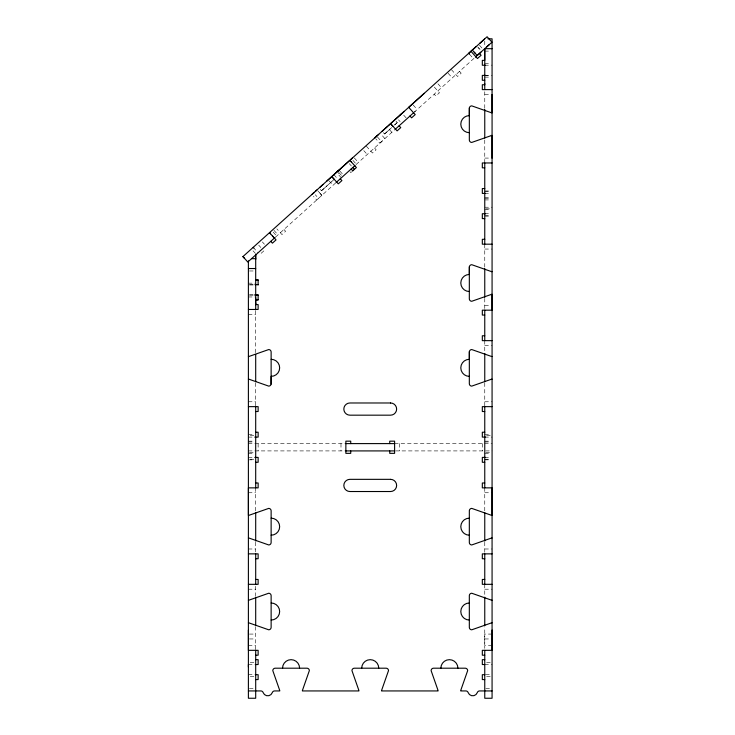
<?xml version="1.0" encoding="UTF-8"?>
<svg xmlns="http://www.w3.org/2000/svg" width="735" height="735" viewBox="0 0 735 735"><rect width="100%" height="100%" fill="white"/><g stroke="black" fill="none" stroke-linecap="round" stroke-linejoin="round"><path stroke-width="0.55" stroke-dasharray="3.67 2.76" d="M484.76 162.959L484.76 139.209M484.76 108.247L484.76 89.615M321.82 195.4L317.621 190.742M320.295 189.4L321.517 190.751L322.224 190.117M383.339 132.622L384.57 133.981L385.278 133.347M396.018 121.211L397.24 122.57L396.211 123.498M381.575 141.589L379.802 143.196L375.695 138.695M321.517 190.751L334.186 179.34M384.57 133.981L391.737 127.523M394.373 125.152L395.825 123.848M322.546 189.823L323.859 188.647M324.383 188.169L331.32 181.922M387.437 131.4L391.829 127.44M394.704 124.849L397.24 122.57M275.597 237.019L335.748 182.859M356.043 164.585L394.401 130.049M413.97 112.427L474.939 57.523M321.875 195.354L320.258 193.525M381.042 142.075L382.319 140.927M414.494 111.95L415.404 111.132M263.856 250.874L260.236 254.126L259.822 253.676M351.688 171.788L350.779 172.606L349.961 171.696M385.599 133.053L386.913 131.868M318.531 198.358L316.748 199.966L313.459 196.374M384.874 138.63L381.685 134.937M484.76 51.119L491.026 51.119M484.76 63.311L490.245 63.311M484.76 65.24L492.073 65.139M484.76 75.292L492.073 75.292M484.76 75.402L490.989 75.393M484.76 77.12L490.245 77.12M484.76 94.484L492.073 94.484M484.76 158.08L492.073 158.08M484.76 190.981L491.026 190.981M484.76 191.587L490.245 191.587M484.76 193.415L491.099 193.415M484.76 197.476L491.026 197.476M484.76 198.294L491.026 198.294M484.76 199.92L491.026 199.92M484.76 207.224L492.073 207.224M485.807 208.85L491.026 208.85M484.76 209.659L491.026 209.659M484.76 213.729L491.099 213.729M484.76 215.548L490.245 215.548M484.76 216.163L491.026 216.163M484.76 249.055L492.073 249.055M249.431 270.976L255.697 270.976M248.393 283.159L255.697 283.159M249.468 284.656L254.889 284.656M249.468 284.987L254.889 284.987M249.468 294.808L254.889 294.808M249.468 295.139L254.889 295.139M248.393 296.968L255.697 296.968M484.76 305.31L491.026 305.31M248.393 314.341L255.697 314.341M484.76 345.514L492.073 345.514M248.393 401.769L255.697 401.769M484.76 401.769L492.073 401.769M248.393 434.661L254.659 434.661M484.76 434.661L491.026 434.661M250.212 435.276L253.869 435.276M486.588 435.276L490.245 435.276M248.393 437.104L255.697 437.104M484.76 437.104L492.073 437.104M248.393 441.165L254.659 441.165M484.76 441.165L491.026 441.165M248.393 441.974L254.659 441.974M484.76 441.974L491.026 441.974M248.384 443.6L345.863 443.6M394.603 443.6L492.073 443.6M248.384 450.913L344.89 450.913M395.577 450.913L492.073 450.913M249.431 452.539L254.659 452.539M485.807 452.539L491.026 452.539M248.393 453.348L254.659 453.348M484.76 453.348L491.026 453.348M248.393 457.409L254.889 457.409M484.76 457.409L491.099 457.409M250.212 459.237L253.869 459.237M484.76 459.237L490.245 459.237M248.393 459.844L254.659 459.844M484.76 459.844L491.026 459.844M248.393 492.744L255.697 492.744M484.76 492.744L492.073 492.744M248.393 548.99L255.697 548.99M484.76 548.99L492.073 548.99M248.393 589.204L255.697 589.204M484.76 589.204L492.073 589.204M249.431 634.075L255.697 634.075M492.073 634.075L484.76 634.075L484.76 648.38M249.431 638.954L255.697 638.954M484.76 638.954L492.073 638.954M248.393 645.449L255.697 645.449M492.073 645.449L484.76 645.449L484.76 626.615M250.222 662.713L255.697 662.713M486.588 662.713L490.245 662.713M248.393 664.541L254.889 664.541M484.76 664.541L492.073 664.541M248.393 674.693L254.889 674.693M485.679 674.693L492.073 674.693M250.222 676.522L255.697 676.522M486.588 676.522L490.245 676.522M249.431 688.502L255.697 688.502M485.807 688.502L492.073 688.502M479.45 45.267L482.711 48.887M477.64 46.893L480.901 50.522M478.457 47.803L479.275 48.703M469.49 54.234L473.57 58.763M459.55 71.387L461.176 73.197L457.556 76.458L451.033 69.219M448.111 73.252L452.301 77.91M437.941 83.818L441.432 87.695M434.321 87.079L439.447 92.766L435.827 96.028L434.192 94.218M413.134 104.976L417.214 109.506M403.671 115.138L406.115 117.857M398.499 119.805L400.125 121.615M391.856 132.337L388.594 128.708M377.505 137.059L379.949 139.779M374.501 147.965L376.127 149.775L372.507 153.036L365.984 145.787M363.761 150.601L367.261 154.488M354.307 157.942L358.386 162.472M352.901 160.386L356.392 164.273M349.272 163.648L351.376 165.981M339.8 171.007L343.061 174.627M338.936 172.606L342.602 176.685M337.99 172.633L338.807 173.543M338.881 175.114L341.334 177.833M333.883 174.691L337.154 178.32M328.958 180.773L333.029 185.303M317.814 190.806L319.449 192.616M315.269 194.738L316.895 196.548M283.958 229.495L285.584 231.304L281.964 234.566L276.838 228.87M273.925 230.321L278.005 234.851M273.218 232.131L276.709 236.018M262.349 241.916L264.444 244.25M258.729 245.178L260.824 247.502M253.198 247.346L258.095 252.776M253.024 250.782L255.468 253.501M484.76 41.05L484.76 45.524M484.76 244.185L484.76 267.43M484.76 298.419L484.76 310.179M484.76 340.645L484.76 352.322M484.76 382.935L484.76 406.639M484.76 487.865L484.76 511.578M484.76 542.191L484.76 553.868M484.76 584.325L484.76 596.002M482.325 443.6L482.325 450.913M399.472 443.6L399.472 450.913M340.985 443.6L340.985 450.913M258.132 443.6L258.132 450.913M255.697 310.446L255.697 353.195M255.697 382.907L255.697 406.639M255.697 487.865L255.697 511.578M255.697 542.191L255.697 551.921M255.697 586.273L255.697 596.002M255.697 626.615L255.697 650.328"/><path stroke-width="1.1" d="M248.393 630.014L248.393 650.328L258.132 650.328L258.132 655.197L255.697 655.197M248.393 667.077L248.393 664.541M248.393 309.463L258.132 309.463L258.132 304.593L255.697 304.593L255.697 297.693M255.697 259.51L255.697 254.926L255.697 309.463M484.76 138.061L484.76 109.396M484.76 83.625L484.76 84.736L482.325 84.736L482.325 89.615L492.073 89.615M492.073 48.685L484.76 48.685L484.76 60.371L482.325 60.371L482.325 65.25L485.578 65.24M492.073 630.014L492.073 650.328L482.325 650.328L482.325 655.197L484.76 655.197M492.073 158.08L492.073 94.484M271.096 384.12L271.132 376.366A8.526 8.526 0 0 0 279.658 367.84A8.526 8.526 0 0 0 271.132 359.305M469.371 107.87L469.325 115.625A8.526 8.526 0 0 0 460.799 124.151A8.526 8.526 0 0 0 469.325 132.677M469.371 266.704L469.325 274.458A8.526 8.526 0 0 0 460.799 282.993A8.526 8.526 0 0 0 469.325 291.519M469.371 351.55L469.325 359.305A8.526 8.526 0 0 0 460.799 367.84A8.526 8.526 0 0 0 469.325 376.366M316.978 189.915L315.646 191.118M311.824 194.564L314.378 192.267M337.181 171.733L337.843 171.136M320.102 187.103L323.078 184.43M326.56 181.297L327.737 180.231M328.141 179.873L349.869 160.303L351.505 162.113M350.779 159.486L352.589 157.86M378.7 134.34L374.878 137.785L376.688 136.159M383.973 129.59L382.117 131.262M384.993 128.68L387.878 126.089M388.778 125.272L394.796 119.851M395.118 119.566L404.176 111.408M424.26 93.327L408.697 107.338L415.22 114.577L411.6 117.839L409.965 116.029M469.49 54.234L468.682 53.324L475.995 46.737M479.698 43.411L484.521 39.065M244.553 258.408L242.927 256.598L487.094 36.75L491.981 42.18L475.38 57.128M275.037 237.515L247.814 262.027L242.927 256.598M336.106 182.528L354.941 165.577M394.971 129.535L413.594 112.767M480.892 52.167L477.19 55.502L472.302 50.063M486.846 46.801L489.418 44.495M352.589 170.97L356.392 167.543L351.091 161.663M312.972 193.525L313.634 192.928M338.164 170.842L338.863 170.217M400.226 114.963L401.916 113.447M484.76 650.328L484.76 698.25L492.073 698.25L492.073 135.46A2.444 2.444 0 0 0 491.375 135.562L471.769 142.425A2.435 2.435 0 0 1 469.334 139.99L469.334 108.311A2.435 2.435 0 0 1 471.769 105.877L491.375 112.74A2.453 2.453 0 0 0 492.073 112.841L492.073 38.817L487.893 38.817M485.578 75.393L482.325 75.402L482.325 80.271L484.76 80.271M492.073 162.959L482.325 162.959L482.325 167.828L484.76 167.828M484.76 188.546L482.325 188.546L482.325 193.415L485.578 193.415M485.578 213.729L482.325 213.729L482.325 218.598L484.76 218.598M484.76 239.307L482.325 239.307L482.325 244.185L492.073 244.185M251.526 258.665L255.697 258.665M248.393 268.532L255.697 268.532M255.697 279.787L258.132 279.787L258.132 284.987M255.697 280.118L258.132 280.118M254.889 284.656L258.132 284.656M254.889 294.808L258.132 294.808L258.132 300.018L255.697 300.018M254.889 295.139L258.132 295.139M255.697 299.687L258.132 299.687M484.76 315.058L482.325 315.058L482.325 310.179L492.073 310.179L492.073 294.303A2.444 2.444 0 0 0 491.375 294.404L471.769 301.267A2.435 2.435 0 0 1 469.325 298.833L469.334 267.154A2.435 2.435 0 0 1 471.769 264.71L491.375 271.573A2.444 2.444 0 0 0 492.073 271.684M484.76 335.766L482.325 335.766L482.325 340.645L492.073 340.645M248.393 406.639L258.141 406.639L258.132 411.517L255.697 411.517M492.073 406.639L482.325 406.639L482.325 411.517L484.76 411.517M255.697 432.226L258.141 432.226L258.141 437.104L254.889 437.104M484.76 432.226L482.325 432.226L482.325 437.104L485.578 437.104M345.863 443.6L394.603 443.6M345.863 450.913L394.603 450.913M254.889 457.409L258.141 457.409L258.141 462.278L255.697 462.278M485.578 457.409L482.325 457.409L482.325 462.278L484.76 462.278M255.697 482.996L258.141 482.996L258.141 487.865L248.393 487.865L248.393 515.364A2.435 2.435 0 0 0 249.082 515.263L268.698 508.399A2.435 2.435 0 0 1 271.132 510.834L271.132 542.513A2.435 2.435 0 0 1 268.698 544.947L249.082 538.084A2.444 2.444 0 0 0 248.393 537.983M484.76 482.996L482.325 482.996L482.325 487.865L492.073 487.865L492.073 515.364A2.435 2.435 0 0 1 491.375 515.263L471.769 508.399A2.435 2.435 0 0 0 469.334 510.834L469.325 542.513A2.435 2.435 0 0 0 471.769 544.947L491.375 538.084A2.435 2.435 0 0 1 492.073 537.983M248.393 553.868L258.132 553.868L258.132 558.738L255.697 558.738M492.073 553.868L482.325 553.868L482.325 558.738L484.76 558.738M255.697 579.456L258.132 579.456L258.132 584.325L248.393 584.325M484.76 579.456L482.325 579.456L482.325 584.325L492.073 584.325M255.697 659.663L258.132 659.663L258.132 664.541L255.679 664.541M484.76 659.663L482.325 659.663L482.325 664.541L484.788 664.541M255.679 674.693L258.132 674.693L258.132 679.572L255.697 679.572M484.788 674.693L482.325 674.693L482.325 679.572L484.76 679.572M248.393 690.937L260.842 690.937A2.435 2.435 0 0 1 263.139 692.563A4.869 4.869 0 0 0 272.327 692.563A2.435 2.435 0 0 1 274.624 690.937L279.759 690.937A2.435 2.435 0 0 0 279.658 690.238L272.795 670.632A2.435 2.435 0 0 1 275.239 668.198L306.918 668.198A2.435 2.435 0 0 1 309.352 670.632L302.489 690.238A2.435 2.435 0 0 0 302.388 690.937L358.919 690.937A2.435 2.435 0 0 0 358.818 690.238L351.955 670.632A2.435 2.435 0 0 1 354.389 668.198L386.068 668.198A2.435 2.435 0 0 1 388.512 670.632L381.649 690.238A2.435 2.435 0 0 0 381.538 690.937L438.078 690.937A2.435 2.435 0 0 0 437.977 690.238L431.114 670.632A2.435 2.435 0 0 1 433.549 668.198L465.227 668.198A2.435 2.435 0 0 1 467.662 670.632L460.799 690.238A2.435 2.435 0 0 0 460.698 690.937L465.843 690.937A2.435 2.435 0 0 1 468.14 692.563A4.869 4.869 0 0 0 477.327 692.563A2.435 2.435 0 0 1 479.624 690.937L492.073 690.937M479.459 53.462L481.094 55.272L477.465 58.534L470.942 51.285M474.259 52.24L475.233 53.324M399.105 125.814L400.731 127.624L397.111 130.885L392.224 125.446M391.81 124.996L390.588 123.636L393.032 126.356M352.772 167.534L354.399 169.344M351.146 168.995L352.772 170.805M340.277 178.78L341.904 180.589L338.284 183.851L333.396 178.421M332.983 177.962L331.761 176.611L334.204 179.322M270.305 233.583L269.488 232.683L276.038 239.895L272.419 243.156L270.783 241.346M269.488 232.683L270.462 233.767M272.428 235.935L273.402 237.028M253.198 247.346L254.016 248.246M255.697 303.445L255.697 304.593M484.76 48.685L484.76 89.615M484.76 162.959L484.76 244.185M484.76 268.578L484.76 297.271M484.76 310.179L484.76 340.645M484.76 353.452L484.76 381.796M484.76 406.639L484.76 487.865M484.76 512.708L484.76 541.061M484.76 553.868L484.76 584.325M484.76 597.142L484.76 625.485M389.725 443.6L389.725 441.165L394.603 441.165L394.603 453.348L389.725 453.348L389.725 450.913M350.733 443.6L350.733 441.165L345.863 441.165L345.863 453.348L350.733 453.348L350.733 450.913M255.697 354.334L255.697 381.759M255.697 406.639L255.697 487.865M255.697 512.708L255.697 541.061M255.697 553.868L255.697 584.325M255.697 597.142L255.697 625.485M255.697 650.328L255.697 698.25L248.393 698.25L248.393 260.907M492.073 356.521A2.444 2.444 0 0 1 491.375 356.42L471.769 349.557A2.435 2.435 0 0 0 469.334 352.001L469.325 383.679A2.435 2.435 0 0 0 471.769 386.114L491.375 379.251A2.444 2.444 0 0 1 492.073 379.15M248.393 379.15A2.453 2.453 0 0 1 249.082 379.251L268.698 386.114A2.435 2.435 0 0 0 271.132 383.679L271.132 352.001A2.435 2.435 0 0 0 268.698 349.557L249.082 356.42A2.444 2.444 0 0 1 248.393 356.521M282.543 668.198A8.526 8.526 0 0 1 291.078 659.663A8.526 8.526 0 0 1 299.604 668.198M361.703 668.198A8.526 8.526 0 0 1 370.229 659.663A8.526 8.526 0 0 1 378.764 668.198M440.862 668.198A8.526 8.526 0 0 1 449.388 659.663A8.526 8.526 0 0 1 457.914 668.198M271.132 518.147A8.526 8.526 0 0 1 279.658 526.673A8.526 8.526 0 0 1 271.132 535.199M248.393 600.21A2.444 2.444 0 0 0 249.082 600.109L268.698 593.246A2.435 2.435 0 0 1 271.132 595.681L271.132 627.359A2.435 2.435 0 0 1 268.698 629.794L249.082 622.931A2.444 2.444 0 0 0 248.393 622.83M271.132 602.994A8.526 8.526 0 0 1 279.658 611.52A8.526 8.526 0 0 1 271.132 620.046M492.073 622.83A2.435 2.435 0 0 0 491.375 622.931L471.769 629.794A2.435 2.435 0 0 1 469.325 627.359L469.325 595.681A2.435 2.435 0 0 1 471.769 593.246L491.375 600.109A2.444 2.444 0 0 0 492.073 600.21M469.325 620.046A8.526 8.526 0 0 1 460.799 611.52A8.526 8.526 0 0 1 469.325 602.994M469.325 535.199A8.526 8.526 0 0 1 460.799 526.673A8.526 8.526 0 0 1 469.325 518.147M491.375 135.562A2.444 2.444 0 0 1 492.073 135.46M390.542 402.982L349.924 402.982A6.091 6.091 0 0 0 343.833 409.073A6.091 6.091 0 0 0 349.924 415.174L390.542 415.174A6.091 6.091 0 0 0 396.634 409.073A6.091 6.091 0 0 0 390.542 402.982M390.542 479.339L349.924 479.339A6.091 6.091 0 0 0 343.833 485.431A6.091 6.091 0 0 0 349.924 491.522L390.542 491.522A6.091 6.091 0 0 0 396.634 485.431A6.091 6.091 0 0 0 390.542 479.339"/></g></svg>
